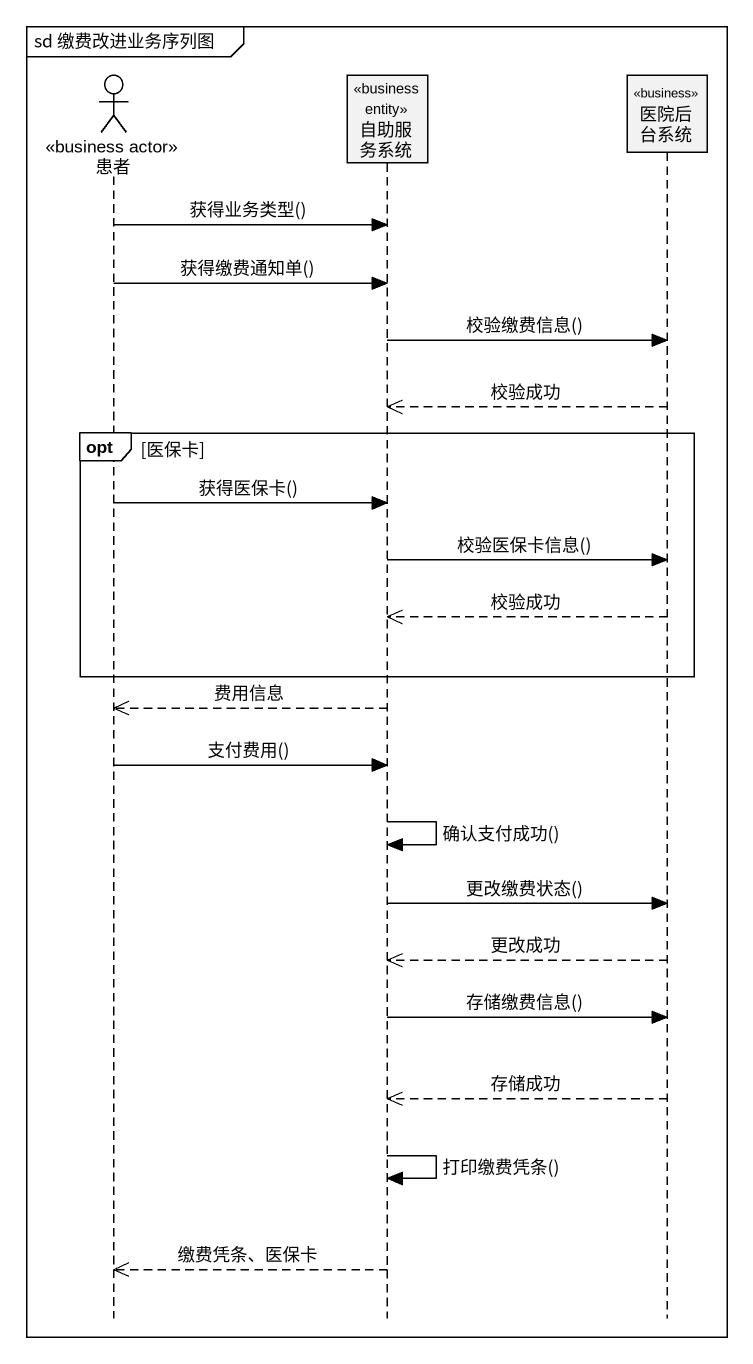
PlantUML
@startuml
mainframe sd 缴费改进业务序列图
hide footbox
actor 患者 <<business actor>>
participant 自助服务系统 <<business entity>>
participant 医院后台系统 <<business>>

患者 -> 自助服务系统 : 获得业务类型()
患者 -> 自助服务系统 : 获得缴费通知单()
自助服务系统 -> 医院后台系统 : 校验缴费信息()
医院后台系统 -->> 自助服务系统 : 校验成功
opt 医保卡
  患者 -> 自助服务系统 : 获得医保卡()
  自助服务系统 -> 医院后台系统 : 校验医保卡信息()
  医院后台系统 -->> 自助服务系统 : 校验成功
end
自助服务系统 -->> 患者 : 费用信息
患者 -> 自助服务系统 : 支付费用()
自助服务系统 -> 自助服务系统 : 确认支付成功()
自助服务系统 -> 医院后台系统 : 更改缴费状态()
医院后台系统 -->> 自助服务系统 : 更改成功
自助服务系统 -> 医院后台系统 : 存储缴费信息()
医院后台系统 -->> 自助服务系统 : 存储成功
自助服务系统 -> 自助服务系统 : 打印缴费凭条()
自助服务系统 -->> 患者 : 缴费凭条、医保卡
@enduml
